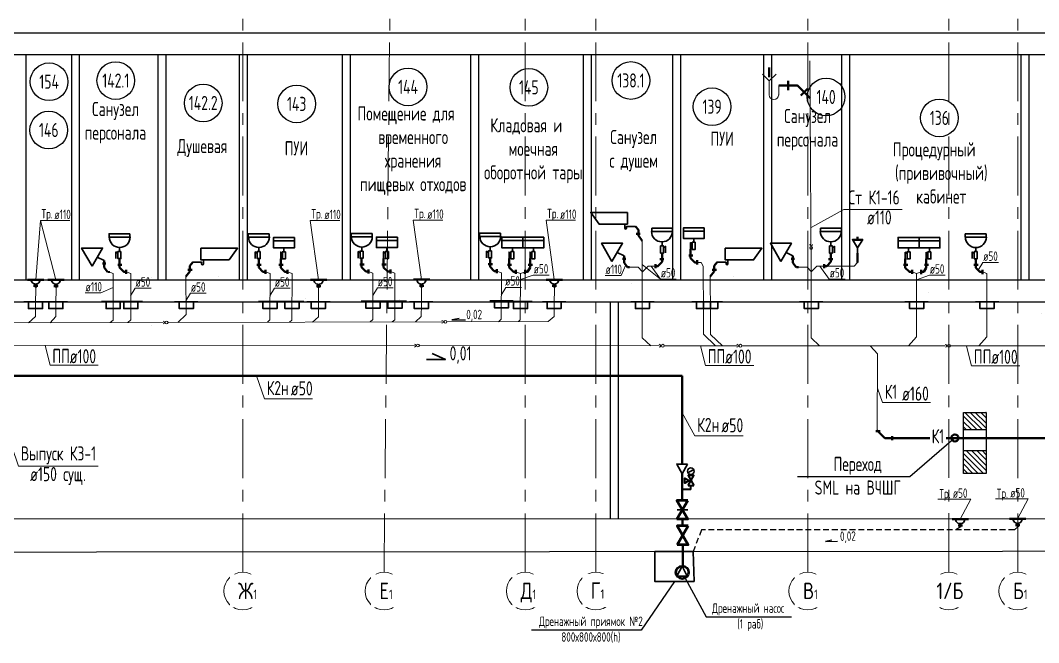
# Model space of a CAD drawing. Header units: millimetres. Extents: x -8689834 to 9420486, y -73560 to 166298.
# Drawn here: x -204759 to -183129, y -59642 to -46429 of the extents above; entities that cross this region are included whole.
import ezdxf
from ezdxf.enums import TextEntityAlignment as Align

# ---------------------------------------------------------------- set-up
doc = ezdxf.new("R2010")
doc.units = ezdxf.units.MM
doc.header["$MEASUREMENT"] = 0
doc.linetypes.add('01_base$0$DASHED2', pattern=[0.375, 0.25, -0.125])
doc.linetypes.add('CENTER', pattern=[2, 1.25, -0.25, 0.25, -0.25])
doc.layers.get('0').update_dxf_attribs({"color": 250, "lineweight": 9})
for name, color, linetype in [('PDF _0', 7, 'Continuous'), ('PDF ___Text VK', 7, 'Continuous'), ('PDF __OBORUD', 1, 'Continuous'), ('PDF __Арматура', 7, 'Continuous'), ('PDF __ВК-Text VK', 7, 'Continuous'), ('PDF __ВК-Text В1', 7, 'Continuous'), ('PDF __ВК-В1', 5, 'Continuous'), ('PDF __ВК-К3', 7, 'Continuous'), ('PDF __ВК-переход с пл. на чуг.', 1, 'Continuous'), ('PDF __ВК-питьевой фонтанчик', 7, 'Continuous'), ('PDF __ВК-противопожарные муфты', 1, 'Continuous'), ('PDF __ВК-стены', 7, 'Continuous'), ('PDF __ВК-текст К2', 7, 'Continuous'), ('PDF __ВК-текст Канал', 7, 'Continuous'), ('PDF __Дренажные насосы', 1, 'Continuous'), ('PDF __К14', 3, 'Continuous'), ('PDF __насос', 1, 'Continuous'), ('PDF __Переход', 7, 'Continuous'), ('PDF __Сантехника', 7, 'Continuous'), ('PDF _TEKSTBK', 7, 'Continuous'), ('PDF _надписи ВК', 7, 'Continuous'), ('АР_Кровля дорожки', 245, 'Continuous'), ('АР_Таблицы', 250, 'Continuous')]:
    doc.layers.add(name, color=color, linetype=linetype)
doc.layers.add('PDF __ВК-К1', color=7, linetype='Continuous', true_color=0xb80000)
doc.layers.add('PDF __ВК-К14н', color=190, linetype='Continuous', true_color=0x7f00ff)
for name, color, linetype, lineweight in [('АР_Маркер экспликации', 239, 'Continuous', 13), ('АР_Номер помещения', 1, 'Continuous', 25), ('АР_Оси', 195, 'Continuous', 9), ('АР_Помещения_площадь', 19, 'Continuous', 9), ('ВК_канализация', 32, 'Continuous', 15)]:
    doc.layers.add(name, color=color, linetype=linetype, lineweight=lineweight)
doc.styles.add('ISOCPEUR', font='isocpeur.ttf', dxfattribs={"width": 0.7})
doc.styles.get("Standard").update_dxf_attribs({"font": 'isocpeur.ttf', "width": 0.7})
doc.styles.add('ГОСТ 2.304', font='isocpeur.ttf', dxfattribs={"width": 0.7})

# ---------------------------------------------------------------- blocks, each defined once
blk = doc.blocks.new('*U1667')
at = {"layer": 'АР_Номер помещения', "color": 7}
blk.add_circle((-15720, 4793), 400, dxfattribs=at)
at = {"layer": 'АР_Помещения_площадь', "color": 7}
blk.add_line((-13545, 633), (-13545, 633), dxfattribs=at)
at = {"color": 7, "style": 'ISOCPEUR', "width": 0.7, "flags": 1}
blk.add_attdef('КАТЕГОРИЯ', (-499, -2092), '', height=250, dxfattribs=at)
at = {"layer": 'АР_Номер помещения', "color": 7, "style": 'ISOCPEUR', "width": 0.7}
blk.add_attdef('НОМЕР_ПОМЕЩЕНИЯ', text='', height=300, dxfattribs=at).set_placement((-15720, 4793), align=Align.MIDDLE_CENTER)
at = {"layer": 'АР_Помещения_площадь', "color": 7, "lineweight": 30, "width": 0.7, "flags": 104}
blk.add_attdef('ИМЯ_ПОМЕЩЕНИЯ', text='', height=100, dxfattribs=at).set_placement((158, 1217), align=Align.MIDDLE_CENTER)
at = {"layer": 'АР_Помещения_площадь', "color": 7, "style": 'ISOCPEUR', "width": 0.7}
blk.add_attdef('ПЛОЩАДЬ_ПОМЕЩЕНИЯ', text='', height=200, dxfattribs=at).set_placement((-13540, 880), align=Align.MIDDLE_RIGHT)

msp = doc.modelspace()

# ---------------------------------------------------------------- linework, layer by layer
at = {"layer": 'PDF _0', "lineweight": 35}
for points in [[(-190551.4, -56200.9), (-190641.6, -56255), (-190641.6, -56152.8), (-190551.4, -56200.9), (-190515.4, -56200.9)], [(-190575.5, -56309.1), (-190455.3, -56092.7), (-190575.5, -56092.7), (-190455.3, -56309.1)], [(-190515.4, -56393.2), (-190701.7, -56393.2)], [(-190575.5, -56309.1), (-190455.3, -56309.1)], [(-190515.4, -56393.2), (-190515.4, -56309.1)]]:
    msp.add_lwpolyline(points, dxfattribs=at)
at = {"layer": 'PDF _0', "color": 3, "lineweight": 30}
for centre in [(-204434.2, -51933), (-204434.2, -51933), (-204002.2, -51936.5), (-204002.2, -51936.5), (-198425.7, -51940), (-198425.7, -51940), (-196239.2, -51932.8), (-196239.2, -51932.8), (-193418.4, -51934.6), (-193418.4, -51934.6), (-184795.7, -57020.8), (-184795.7, -57020.8), (-183576.3, -57013.9), (-183576.3, -57013.9)]:
    msp.add_arc(centre, 95.2, 179.99999, 0.00001, dxfattribs=at)
at = {"layer": 'PDF ___Text VK', "color": 3, "lineweight": 30}
msp.add_lwpolyline([(-191284.8, -57703.6), (-190467.3, -57703.6), (-190449.3, -58340.8), (-191284.8, -58340.8)], close=True, dxfattribs=at)
at = {"layer": 'PDF __OBORUD', "lineweight": 30}
for points in [[(-190557.4, -56020.5), (-190515.4, -56002.5), (-190473.3, -55978.4), (-190491.3, -55996.5)], [(-190473.3, -55978.4), (-190497.3, -55984.5)], [(-190515.4, -56068.6), (-190515.4, -56092.7)]]:
    msp.add_lwpolyline(points, dxfattribs=at)
msp.add_circle((-190518.4, -55999.5), 69.1, dxfattribs=at)
at = {"layer": 'PDF __Арматура', "lineweight": 30}
msp.add_lwpolyline([(-190584.2, -56820), (-190805.5, -56820)], dxfattribs=at)
at = {"layer": 'PDF __ВК-Text VK', "lineweight": 30}
msp.add_lwpolyline([(-196013.9, -53500), (-195731.4, -53630), (-196134.2, -53629.3)], dxfattribs=at)
at = {"layer": 'PDF __ВК-Text В1', "lineweight": 25}
for points in [[(-195439.3, -52758.6), (-195594, -52784.8), (-195306.5, -52784.8)], [(-187519.8, -57467.5), (-187655.6, -57493.3), (-187402.3, -57488.1)]]:
    msp.add_lwpolyline(points, dxfattribs=at)
at = {"layer": 'PDF __ВК-В1', "lineweight": 40}
msp.add_lwpolyline([(-186975.1, -51082.9), (-186975.1, -51027.9)], dxfattribs=at)
at = {"layer": 'PDF __ВК-В1', "color": 244, "lineweight": 40, "true_color": 0x991b1e}
msp.add_lwpolyline([(-186975.1, -51567.6), (-186975.1, -51567.6), (-186975.1, -51375)], dxfattribs=at)
at = {"layer": 'PDF __ВК-К1', "lineweight": 40}
for points in [[(-188449.5, -47713.7), (-188449.5, -47912.6)], [(-188449.5, -47815.2), (-188648.4, -47815.2)], [(-188449.5, -47815.2), (-188250.5, -47815.2), (-187983.8, -48081.9)], [(-188038.9, -47883), (-188178.6, -48026.9)], [(-190018.2, -51640.1), (-190018.2, -51758.7), (-190102.9, -51868.7)], [(-189959, -51563.9), (-190018.2, -51640.1)], [(-189971.7, -51724.8), (-190060.6, -51724.8)], [(-204605.6, -51935.1), (-204258.5, -51935.1)], [(-204173.7, -51938.6), (-203826.6, -51938.6)], [(-198597.2, -51942.1), (-198250, -51942.1)], [(-196410.6, -51934.9), (-196063.5, -51934.9)], [(-193589.9, -51936.7), (-193242.8, -51936.7)], [(-184967.1, -57023), (-184620, -57023)], [(-183747.8, -57016.1), (-183400.7, -57016.1)]]:
    msp.add_lwpolyline(points, dxfattribs=at)
at = {"layer": 'PDF __ВК-К1', "color": 244, "lineweight": 40, "true_color": 0x991b1e}
for points in [[(-191691.5, -50802.8), (-191632.2, -50879)], [(-191678.8, -50963.6), (-191589.9, -50963.6)], [(-191632.2, -50879), (-191632.2, -50997.5), (-191547.6, -51107.6)], [(-191936.5, -51428.4), (-191936.5, -51576.9)], [(-191126.6, -51369.4), (-191126.6, -51559.9)], [(-190561.7, -51419.9), (-190472.8, -51419.9)], [(-190523.6, -51288.7), (-190523.6, -51479.2)], [(-188349.7, -51428.4), (-188349.7, -51576.9)], [(-187539.8, -51369.4), (-187539.8, -51559.9)], [(-191971, -51494), (-191898.5, -51494)], [(-191936.5, -51576.9), (-191863.9, -51670.2)], [(-191839.4, -51687.8), (-191839.4, -51651.4)], [(-191270.5, -51648.8), (-191215.5, -51648.8), (-191126.6, -51559.9)], [(-191270.5, -51604.4), (-191270.5, -51693.3)], [(-191088.5, -51500.7), (-191177.4, -51500.7)], [(-190379.6, -51568.1), (-190434.7, -51568.1), (-190523.6, -51479.2)], [(-190379.6, -51523.6), (-190379.6, -51612.5)], [(-188384.3, -51494), (-188311.7, -51494)], [(-188349.7, -51576.9), (-188277.2, -51670.2)], [(-188252.6, -51687.8), (-188252.6, -51651.4)], [(-187683.7, -51648.8), (-187628.7, -51648.8), (-187539.8, -51559.9)], [(-187683.7, -51604.4), (-187683.7, -51693.3)], [(-187501.7, -51500.7), (-187590.6, -51500.7)], [(-186000, -51622.1), (-185911.1, -51622.1)], [(-185961.9, -51490.8), (-185961.9, -51681.3)], [(-185818, -51770.2), (-185873, -51770.2), (-185961.9, -51681.3)], [(-185625, -51770.8), (-185570, -51771.1), (-185517.5, -51681.3)], [(-185555.6, -51622.1), (-185466.7, -51622.1)], [(-185517.5, -51490.8), (-185517.5, -51681.3)], [(-184504.5, -51622.5), (-184415.6, -51622.5)], [(-184466.4, -51491.2), (-184466.4, -51681.7)], [(-184322.5, -51770.6), (-184377.5, -51770.6), (-184466.4, -51681.7)], [(-185818, -51725.8), (-185818, -51814.7)], [(-185624.8, -51726.3), (-185625.3, -51815.2)], [(-184322.5, -51726.2), (-184322.5, -51815.1)], [(-186498, -55150.2), (-186586.9, -55150.2)], [(-186557.2, -55137.5), (-186396.4, -55298.4)], [(-186396.4, -55298.4), (-185439.7, -55298.4)], [(-186239.7, -55256.1), (-186239.7, -55345)], [(-185096.8, -55298.4), (-182857.5, -55302.6)], [(-184967.1, -57023), (-184620, -57023)], [(-183747.8, -57016.1), (-183400.7, -57016.1)], [(-184747, -57154.2), (-184840.1, -57154.2)], [(-184747, -57154.2), (-184840.1, -57154.2)], [(-184793.6, -57188), (-184793.6, -57120.3)], [(-184793.6, -57188), (-184793.6, -57120.3)], [(-183527.6, -57147.3), (-183620.8, -57147.3)], [(-183527.6, -57147.3), (-183620.8, -57147.3)], [(-183574.2, -57181.2), (-183574.2, -57113.4)], [(-183574.2, -57181.2), (-183574.2, -57113.4)]]:
    msp.add_lwpolyline(points, dxfattribs=at)
at = {"layer": 'PDF __ВК-К1', "color": 30, "lineweight": 40, "true_color": 0xf26722}
for points in [[(-194781, -51473.9), (-194781, -51664.4)], [(-203014.5, -51594.7), (-202941.9, -51594.7)], [(-202979.9, -51529), (-202979.9, -51677.6)], [(-202979.9, -51677.6), (-202907.4, -51770.9)], [(-202691.4, -51619.5), (-202602.5, -51619.5)], [(-202653.3, -51488.3), (-202653.3, -51678.8)], [(-202509.4, -51767.7), (-202564.4, -51767.7), (-202653.3, -51678.8)], [(-201157.6, -51640.1), (-201157.6, -51758.7), (-201242.3, -51868.7)], [(-201098.3, -51563.9), (-201157.6, -51640.1)], [(-199733.9, -51619.5), (-199645, -51619.5)], [(-199695.8, -51488.3), (-199695.8, -51678.8)], [(-199551.9, -51767.7), (-199606.9, -51767.7), (-199695.8, -51678.8)], [(-199267.2, -51622), (-199178.3, -51622)], [(-199229.1, -51490.7), (-199229.1, -51681.2)], [(-199085.2, -51770.1), (-199140.2, -51770.1), (-199229.1, -51681.2)], [(-197547.3, -51612.3), (-197458.4, -51612.3)], [(-197509.2, -51481.1), (-197509.2, -51671.6)], [(-197365.3, -51760.5), (-197420.3, -51760.5), (-197509.2, -51671.6)], [(-197080.6, -51614.8), (-196991.8, -51614.8)], [(-197042.5, -51483.6), (-197042.5, -51674)], [(-196898.6, -51762.9), (-196953.7, -51762.9), (-197042.5, -51674)], [(-194819.1, -51605.1), (-194730.2, -51605.1)], [(-194637, -51753.3), (-194692.1, -51753.3), (-194781, -51664.4)], [(-194414.4, -51619.1), (-194325.5, -51619.1)], [(-194376.3, -51487.9), (-194376.3, -51678.4)], [(-194232.4, -51767.3), (-194287.4, -51767.3), (-194376.3, -51678.4)], [(-194039.4, -51767.8), (-193984.4, -51768.1), (-193931.8, -51678.4)], [(-193969.9, -51619.1), (-193881, -51619.1)], [(-193931.8, -51487.9), (-193931.8, -51678.4)], [(-202882.9, -51788.5), (-202882.9, -51752)], [(-202509.4, -51723.2), (-202509.4, -51812.1)], [(-201111, -51724.8), (-201199.9, -51724.8)], [(-199551.9, -51723.2), (-199551.9, -51812.1)], [(-199085.2, -51725.7), (-199085.2, -51814.6)], [(-197365.3, -51716), (-197365.3, -51804.9)], [(-196898.6, -51718.5), (-196898.6, -51807.4)], [(-194637, -51708.8), (-194637, -51797.7)], [(-194232.4, -51722.8), (-194232.4, -51811.7)], [(-194039.1, -51723.4), (-194039.7, -51812.3)], [(-204605.6, -51935.1), (-204258.5, -51935.1)], [(-204385.5, -52066.4), (-204478.6, -52066.4)], [(-204385.5, -52066.4), (-204478.6, -52066.4)], [(-204432.1, -52100.2), (-204431.4, -52028.3)], [(-204173.7, -51938.6), (-203826.6, -51938.6)], [(-203953.5, -52069.8), (-204046.7, -52069.8)], [(-203953.5, -52069.8), (-204046.7, -52069.8)], [(-204000.1, -52103.7), (-203999.4, -52031.7)], [(-198597.2, -51942.1), (-198250, -51942.1)], [(-198377, -52073.3), (-198470.2, -52073.3)], [(-198377, -52073.3), (-198470.2, -52073.3)], [(-198423.6, -52107.2), (-198422.9, -52035.2)], [(-196410.6, -51934.9), (-196063.5, -51934.9)], [(-196190.5, -52066.1), (-196283.6, -52066.1)], [(-196190.5, -52066.1), (-196283.6, -52066.1)], [(-196237.1, -52100), (-196236.4, -52028)], [(-193589.9, -51936.7), (-193242.8, -51936.7)], [(-193369.8, -52067.9), (-193462.9, -52067.9)], [(-193369.8, -52067.9), (-193462.9, -52067.9)], [(-193416.3, -52101.8), (-193415.6, -52029.8)]]:
    msp.add_lwpolyline(points, dxfattribs=at)
at = {"layer": 'PDF __ВК-К14н', "color": 152, "lineweight": 40, "true_color": 0x2776bb}
for points in [[(-208786.5, -53977.4), (-190701.8, -53976.3)], [(-190701.8, -53976.3), (-190701.7, -55852.2)], [(-190701.7, -56056.6), (-190701.7, -56621.6)], [(-190695.7, -57018.4), (-190695.7, -57162.6)], [(-190689.7, -57565.4), (-190689.7, -58016.2)]]:
    msp.add_lwpolyline(points, dxfattribs=at)
at = {"layer": 'PDF __ВК-К3', "lineweight": 25}
msp.add_lwpolyline([(-184724.3, -56047.6), (-184724.3, -54752.3), (-184246, -54752.3), (-184246, -56047.6)], close=True, dxfattribs=at)
for points in [[(-184444.9, -55116.4), (-184724.3, -54837)], [(-184330.6, -55116.4), (-184698.9, -54752.3)], [(-184246, -55091), (-184584.6, -54752.3)], [(-184246, -54980.9), (-184474.6, -54752.3)], [(-184246, -54866.6), (-184360.3, -54752.3)], [(-184246, -54756.6), (-184250.2, -54752.3)], [(-184555, -55116.4), (-184724.3, -54951.3)], [(-184669.3, -55116.4), (-184724.3, -55061.3)], [(-184724.3, -55116.4), (-184246, -55116.4)], [(-184724.3, -55565.1), (-184246, -55565.1)], [(-184246, -55988.4), (-184669.3, -55565.1)], [(-184246, -55878.3), (-184555, -55565.1)], [(-184246, -55764), (-184444.9, -55565.1)], [(-184246, -55654), (-184330.6, -55565.1)], [(-184301, -56047.6), (-184724.3, -55624.3)], [(-184411.1, -56047.6), (-184724.3, -55734.4)], [(-184525.4, -56047.6), (-184724.3, -55848.7)], [(-184635.4, -56047.6), (-184724.3, -55958.8)]]:
    msp.add_lwpolyline(points, dxfattribs=at)
at = {"layer": 'PDF __ВК-переход с пл. на чуг.', "lineweight": 40}
msp.add_circle((-184908.4, -55296.3), 74.1, dxfattribs=at)
at = {"layer": 'PDF __ВК-питьевой фонтанчик', "lineweight": 30}
for points in [[(-186975.1, -51260.7), (-187085.2, -51082.9), (-186865.1, -51082.9), (-186975.1, -51260.7), (-186975.1, -51375)], [(-187072.5, -51099.8), (-186873.5, -51099.8)]]:
    msp.add_lwpolyline(points, dxfattribs=at)
at = {"layer": 'PDF __ВК-противопожарные муфты', "lineweight": 30}
for points in [[(-204685.3, -52402.3), (-204439.8, -52402.3), (-204190.1, -52402.3)], [(-204588, -52402.3), (-204588, -52550.5), (-204287.4, -52550.5), (-204287.4, -52402.3)], [(-204253.4, -52402.3), (-204007.8, -52402.3), (-203758.1, -52402.3)], [(-204156, -52402.3), (-204156, -52550.5), (-203855.5, -52550.5), (-203855.5, -52402.3)], [(-203033.7, -52401.9), (-202788.2, -52401.9), (-202538.5, -52401.9)], [(-202936.4, -52401.9), (-202936.4, -52550.1), (-202635.8, -52550.1), (-202635.8, -52401.9)], [(-202660.2, -52399.4), (-202414.7, -52399.4), (-202165, -52399.4)], [(-202562.9, -52399.4), (-202562.9, -52547.5), (-202262.3, -52547.5), (-202262.3, -52399.4)], [(-201482.2, -52402.3), (-201236.7, -52402.3), (-200986.9, -52402.3)], [(-201384.8, -52402.3), (-201384.8, -52550.5), (-201084.3, -52550.5), (-201084.3, -52402.3)], [(-199702.7, -52399.4), (-199457.2, -52399.4), (-199207.4, -52399.4)], [(-199605.3, -52399.4), (-199605.3, -52547.5), (-199304.8, -52547.5), (-199304.8, -52399.4)], [(-199236, -52402.2), (-198990.5, -52402.2), (-198740.7, -52402.2)], [(-199138.7, -52402.2), (-199138.7, -52550.4), (-198838.1, -52550.4), (-198838.1, -52402.2)], [(-198676.8, -52402.3), (-198431.3, -52402.3), (-198181.6, -52402.3)], [(-198579.5, -52402.3), (-198579.5, -52550.5), (-198278.9, -52550.5), (-198278.9, -52402.3)], [(-197516.2, -52392.2), (-197270.6, -52392.2), (-197020.9, -52392.2)], [(-197418.8, -52392.2), (-197418.8, -52540.3), (-197118.2, -52540.3), (-197118.2, -52392.2)], [(-197049.5, -52395), (-196804, -52395), (-196554.2, -52395)], [(-196952.1, -52395), (-196952.1, -52543.2), (-196651.6, -52543.2), (-196651.6, -52395)], [(-196490.4, -52402.3), (-196244.8, -52402.3), (-195995.1, -52402.3)], [(-196393, -52402.3), (-196393, -52550.5), (-196092.4, -52550.5), (-196092.4, -52402.3)], [(-194787.9, -52385), (-194542.4, -52385), (-194292.6, -52385)], [(-194690.5, -52385), (-194690.5, -52533.1), (-194390, -52533.1), (-194390, -52385)], [(-194383.2, -52399.4), (-194137.7, -52399.4), (-193888, -52399.4)], [(-194285.9, -52399.4), (-194285.9, -52547.5), (-193985.3, -52547.5), (-193985.3, -52399.4)], [(-193669.6, -52402.3), (-193424.1, -52402.3), (-193174.3, -52402.3)], [(-193572.2, -52402.3), (-193572.2, -52550.5), (-193271.7, -52550.5), (-193271.7, -52402.3)], [(-191793.1, -52402.3), (-191547.6, -52402.3), (-191297.8, -52402.3)], [(-191695.7, -52402.3), (-191695.7, -52550.5), (-191395.2, -52550.5), (-191395.2, -52402.3)], [(-190495.2, -52402.3), (-190249.7, -52402.3), (-190000, -52402.3)], [(-190397.9, -52402.3), (-190397.9, -52550.5), (-190097.3, -52550.5), (-190097.3, -52402.3)], [(-190342.8, -52402.3), (-190097.3, -52402.3), (-189847.6, -52402.3)], [(-190245.5, -52402.3), (-190245.5, -52550.5), (-189944.9, -52550.5), (-189944.9, -52402.3)], [(-188206.3, -52402.3), (-187960.8, -52402.3), (-187711.1, -52402.3)], [(-188109, -52402.3), (-188109, -52550.5), (-187808.4, -52550.5), (-187808.4, -52402.3)], [(-185968.8, -52402.3), (-185723.3, -52402.3), (-185473.6, -52402.3)], [(-185871.5, -52402.3), (-185871.5, -52550.5), (-185570.9, -52550.5), (-185570.9, -52402.3)], [(-184473.4, -52402.3), (-184227.8, -52402.3), (-183978.1, -52402.3)], [(-184376, -52402.3), (-184376, -52550.5), (-184075.5, -52550.5), (-184075.5, -52402.3)]]:
    msp.add_lwpolyline(points, dxfattribs=at)
at = {"layer": 'PDF __ВК-стены', "color": 18, "lineweight": 25, "true_color": 0x000000}
for points in [[(-251092.7, -46691.8), (-171723.3, -46691.8)], [(-192802.1, -47149), (-192802.1, -51932.4)], [(-192632.7, -47149), (-192632.7, -51932.4)], [(-188972.8, -47149), (-188972.8, -51932.4)], [(-188803.5, -47149), (-188803.5, -51932.4)], [(-187317.6, -47149), (-187317.6, -51932.4)], [(-187148.3, -47149), (-187148.3, -51932.4)], [(-183504.4, -47149), (-183504.4, -51932.4)], [(-183335.1, -47149), (-183335.1, -51932.4)], [(-251092.7, -47153.2), (-171723.3, -47153.2)], [(-204645.6, -47153.2), (-204645.6, -51936.7)], [(-203675.6, -47153.2), (-203675.6, -51936.7)], [(-203506.3, -47153.2), (-203506.3, -51936.7)], [(-201836.6, -47157.8), (-201836.6, -51941.3)], [(-201667.3, -47157.8), (-201667.3, -51941.3)], [(-200112.1, -47160.4), (-200112.1, -51943.9)], [(-199942.8, -47160.4), (-199942.8, -51943.9)], [(-197925.6, -47160.4), (-197925.6, -51943.9)], [(-197756.3, -47160.4), (-197756.3, -51943.9)], [(-195197.3, -47160.4), (-195197.3, -51943.9)], [(-195028, -47160.4), (-195028, -51943.9)], [(-190904.4, -47157.8), (-190904.4, -51941.3)], [(-190735, -47157.8), (-190735, -51941.3)], [(-251092.7, -51936.7), (-171723.3, -51936.7)], [(-251092.7, -52402.3), (-172011.2, -52402.3)], [(-251092.7, -52402.3), (-171723.3, -52402.3)], [(-192231.8, -52402.3), (-192231.8, -57016.1)], [(-192062.5, -52402.3), (-192062.5, -57016.1)], [(-251262.1, -57746.2), (-116540.8, -57651.4)]]:
    msp.add_lwpolyline(points, dxfattribs=at)
at = {"layer": 'PDF __ВК-текст Канал', "lineweight": 25}
msp.add_lwpolyline([(-184927.5, -55315.3), (-185863, -56123.8), (-185913.8, -56123.8), (-188250.4, -56123.8)], dxfattribs=at)
at = {"layer": 'PDF __Дренажные насосы', "lineweight": 50}
msp.add_circle((-190698.7, -58151.4), 135.2, dxfattribs=at)
at = {"layer": 'PDF __К14', "lineweight": 40}
msp.add_lwpolyline([(-188851.6, -47633.2), (-188851.6, -47430)], dxfattribs=at)
at = {"layer": 'PDF __насос', "lineweight": 30}
for points in [[(-190698.6, -58015.9), (-190597.7, -58229.8), (-190817.6, -58229.8)], [(-190698.6, -58015.9), (-190817.6, -58229.8)]]:
    msp.add_lwpolyline(points, dxfattribs=at)
at = {"layer": 'PDF __Переход', "lineweight": 30}
msp.add_lwpolyline([(-190587.5, -55852.2), (-190701.7, -56056.6), (-190815.9, -55852.2)], close=True, dxfattribs=at)
at = {"layer": 'PDF __Сантехника', "lineweight": 30}
for points in [[(-191865.1, -50506.5), (-192643.9, -50506.5), (-192466.1, -50756.2), (-191865.1, -50756.2)], [(-202431.1, -50959.2), (-202875.5, -50959.2), (-202875.5, -51031.1), (-202431.1, -51031.1)], [(-199473.5, -50959.2), (-199918, -50959.2), (-199918, -51031.1), (-199473.5, -51031.1)], [(-198937, -51037.8), (-199381.5, -51037.8), (-199381.5, -51109.8), (-198937, -51109.8)], [(-197287, -50952), (-197731.5, -50952), (-197731.5, -51023.9), (-197287, -51023.9)], [(-196750.5, -51030.6), (-197194.9, -51030.6), (-197194.9, -51102.6), (-196750.5, -51102.6)], [(-194558.7, -50944.8), (-195003.2, -50944.8), (-195003.2, -51016.7), (-194558.7, -51016.7)], [(-194084.2, -51035), (-194528.7, -51035), (-194528.7, -51106.9), (-194084.2, -51106.9)], [(-193639.8, -51035), (-194084.2, -51035), (-194084.2, -51106.9), (-193639.8, -51106.9)], [(-191348.8, -50840.3), (-190904.4, -50840.3), (-190904.4, -50912.3), (-191348.8, -50912.3)], [(-190231.5, -50835.8), (-190675.9, -50835.8), (-190675.9, -50907.7), (-190231.5, -50907.7)], [(-190231.5, -50907.7), (-190675.9, -50907.7), (-190675.9, -51060.1), (-190231.5, -51060.1)], [(-187762.1, -50840.3), (-187317.6, -50840.3), (-187317.6, -50912.3), (-187762.1, -50912.3)], [(-185669.8, -51037.9), (-186114.3, -51037.9), (-186114.3, -51109.9), (-185669.8, -51109.9)], [(-185225.4, -51037.9), (-185669.8, -51037.9), (-185669.8, -51109.9), (-185225.4, -51109.9)], [(-184244.2, -50962.1), (-184688.7, -50962.1), (-184688.7, -51034.1), (-184244.2, -51034.1)], [(-198937, -51109.8), (-199381.5, -51109.8), (-199381.5, -51262.2), (-198937, -51262.2)], [(-196750.5, -51102.6), (-197194.9, -51102.6), (-197194.9, -51255), (-196750.5, -51255)], [(-194084.2, -51106.9), (-194528.7, -51106.9), (-194528.7, -51259.3), (-194084.2, -51259.3)], [(-193639.8, -51106.9), (-194084.2, -51106.9), (-194084.2, -51259.3), (-193639.8, -51259.3)], [(-192192.1, -51549.3), (-192413.2, -51162.4), (-191967.6, -51162.4)], [(-191158.3, -51217), (-191094.8, -51217), (-191094.8, -51369.4), (-191158.3, -51369.4)], [(-190422, -51140.5), (-190485.5, -51140.5), (-190485.5, -51292.9), (-190422, -51292.9)], [(-188605.3, -51549.3), (-188826.4, -51162.4), (-188380.8, -51162.4)], [(-187571.6, -51217), (-187508.1, -51217), (-187508.1, -51369.4), (-187571.6, -51369.4)], [(-185669.8, -51109.9), (-186114.3, -51109.9), (-186114.3, -51262.3), (-185669.8, -51262.3)], [(-185225.4, -51109.9), (-185669.8, -51109.9), (-185669.8, -51262.3), (-185225.4, -51262.3)], [(-203235.6, -51649.9), (-203456.7, -51263), (-203011, -51263)], [(-202621.6, -51335.9), (-202685.1, -51335.9), (-202685.1, -51488.3), (-202621.6, -51488.3)], [(-200924.8, -51267.6), (-200145.9, -51267.6), (-200323.7, -51517.4), (-200924.8, -51517.4)], [(-199664, -51335.9), (-199727.5, -51335.9), (-199727.5, -51488.3), (-199664, -51488.3)], [(-199127.5, -51342.6), (-199191, -51342.6), (-199191, -51495), (-199127.5, -51495)], [(-197477.5, -51328.7), (-197541, -51328.7), (-197541, -51481.1), (-197477.5, -51481.1)], [(-196941, -51335.4), (-197004.5, -51335.4), (-197004.5, -51487.8), (-196941, -51487.8)], [(-194749.2, -51321.5), (-194812.7, -51321.5), (-194812.7, -51473.9), (-194749.2, -51473.9)], [(-194274.7, -51339.7), (-194338.2, -51339.7), (-194338.2, -51492.1), (-194274.7, -51492.1)], [(-193830.3, -51339.7), (-193893.7, -51339.7), (-193893.7, -51492.1), (-193830.3, -51492.1)], [(-189785.4, -51267.6), (-189006.5, -51267.6), (-189184.3, -51517.4), (-189785.4, -51517.4)], [(-185860.3, -51342.7), (-185923.8, -51342.7), (-185923.8, -51495.1), (-185860.3, -51495.1)], [(-185415.9, -51342.7), (-185479.4, -51342.7), (-185479.4, -51495.1), (-185415.9, -51495.1)], [(-184434.7, -51338.8), (-184498.2, -51338.8), (-184498.2, -51491.2), (-184434.7, -51491.2)]]:
    msp.add_lwpolyline(points, close=True, dxfattribs=at)
for points in [[(-191920.1, -50756.2), (-191920.1, -50840.9)], [(-191882, -50840.9), (-191882, -50802.8), (-191691.5, -50802.8)], [(-202651.2, -51255.5), (-202651.2, -51335.9)], [(-199693.7, -51255.5), (-199693.7, -51335.9)], [(-199159.2, -51262.2), (-199159.2, -51342.6)], [(-197507.1, -51248.3), (-197507.1, -51328.7)], [(-196972.7, -51255), (-196972.7, -51335.4)], [(-194778.9, -51241.1), (-194778.9, -51321.5)], [(-194306.5, -51259.3), (-194306.5, -51339.7)], [(-193862, -51259.3), (-193862, -51339.7)], [(-191128.7, -51136.6), (-191128.7, -51217)], [(-191094.8, -51263.6), (-191052.5, -51225.5), (-191052.5, -51365.2)], [(-190485.5, -51187.1), (-190523.6, -51149), (-190523.6, -51288.7)], [(-190453.7, -51060.1), (-190453.7, -51140.5)], [(-187541.9, -51136.6), (-187541.9, -51217)], [(-187508.1, -51263.6), (-187465.7, -51225.5), (-187465.7, -51365.2)], [(-184464.3, -51258.4), (-184464.3, -51338.8)], [(-203125, -51456.5), (-202979.9, -51529)], [(-202685.1, -51382.5), (-202727.4, -51344.4), (-202727.4, -51484.1)], [(-199727.5, -51382.5), (-199769.9, -51344.4), (-199769.9, -51484.1)], [(-199191, -51389.2), (-199229.1, -51351.1), (-199229.1, -51490.7)], [(-197541, -51375.3), (-197583.3, -51337.2), (-197583.3, -51476.9)], [(-197004.5, -51382), (-197042.5, -51343.9), (-197042.5, -51483.6)], [(-194812.7, -51368.1), (-194855, -51330), (-194855, -51469.7)], [(-194338.2, -51386.3), (-194376.3, -51348.2), (-194376.3, -51487.9)], [(-193893.7, -51386.3), (-193931.8, -51348.2), (-193931.8, -51487.9)], [(-192081.6, -51355.8), (-191936.5, -51428.4)], [(-188494.8, -51355.8), (-188349.7, -51428.4)], [(-185923.8, -51389.3), (-185961.9, -51351.2), (-185961.9, -51490.8)], [(-185892.1, -51262.3), (-185892.1, -51342.7)], [(-185479.4, -51389.3), (-185517.5, -51351.2), (-185517.5, -51490.8)], [(-185447.6, -51262.3), (-185447.6, -51342.7)], [(-184498.2, -51385.4), (-184540.5, -51347.3), (-184540.5, -51487)], [(-200907.8, -51602), (-200907.8, -51563.9), (-201098.3, -51563.9)], [(-200869.7, -51517.4), (-200869.7, -51602)], [(-189768.5, -51602), (-189768.5, -51563.9), (-189959, -51563.9)], [(-189730.4, -51517.4), (-189730.4, -51602)]]:
    msp.add_lwpolyline(points, dxfattribs=at)
for centre, radius, start, end in [((-202649.1, -51029), 222.2, 180, 0), ((-199691.5, -51029), 222.2, 180, 0), ((-197505, -51021.8), 222.2, 180, 0), ((-194776.7, -51014.6), 222.2, 180, 0), ((-191901, -50840.9), 19, 180.00002, 359.99998), ((-191130.8, -50910.2), 222.2, 180, 0), ((-187544.1, -50910.2), 222.2, 180, 0), ((-184462.2, -51032), 222.2, 180, 0), ((-200888.8, -51599.9), 19, 180.00002, 359.99998), ((-189749.4, -51599.9), 19, 180.00002, 359.99998)]:
    msp.add_arc(centre, radius, start, end, dxfattribs=at)
at = {"layer": 'PDF _TEKSTBK', "lineweight": 18}
for points in [[(-188851.6, -47713.7), (-188991.3, -47574)], [(-188851.6, -48014.2), (-188851.6, -47713.7), (-188707.7, -47574)], [(-188648.4, -47815.2), (-188648.4, -48014.2)]]:
    msp.add_lwpolyline(points, dxfattribs=at)
msp.add_arc((-188752.1, -48012.1), 99.5, 180.00001, 359.99999, dxfattribs=at)
at = {"layer": 'PDF _надписи ВК', "lineweight": 50}
for points in [[(-190581.5, -56621.6), (-190815.9, -57018.4)], [(-190581.5, -56621.6), (-190815.9, -56621.6), (-190581.5, -57018.4), (-190815.9, -57018.4)], [(-190575.5, -57162.6), (-190809.9, -57565.4)], [(-190575.5, -57162.6), (-190809.9, -57162.6), (-190575.5, -57565.4), (-190809.9, -57565.4)]]:
    msp.add_lwpolyline(points, dxfattribs=at)
at = {"layer": 'АР_Кровля дорожки', "color": 3, "linetype": '01_base$0$DASHED2', "ltscale": 500}
msp.add_lwpolyline([(-183574.2, -57181.2), (-183645.1, -57249.2), (-190290.5, -57249.4), (-190467.3, -57703.6)], dxfattribs=at)
at = {"layer": 'АР_Кровля дорожки', "color": 3, "ltscale": 500}
msp.add_lwpolyline([(-184793.6, -57188), (-184887.7, -57249.2)], dxfattribs=at)
at = {"layer": 'АР_Оси', "color": 18, "linetype": 'CENTER', "ltscale": 1000, "true_color": 0x000000}
for p, q in [((-188034.4, -58146.7), (-188034.4, -33423)), ((-183574.2, -58146.7), (-183574.2, -33400.9)), ((-200034.4, -58146.7), (-200034.4, -34711.8)), ((-197034.4, -58146.7), (-196786.3, -34711.8)), ((-194034.4, -58146.7), (-194034.4, -34711.8)), ((-192534.4, -58146.7), (-192534.4, -34711.8))]:
    msp.add_line(p, q, dxfattribs=at)
at = {"layer": 'АР_Оси', "color": 18, "ltscale": 0.5, "true_color": 0x000000}
for centre in [(-200034.4, -58546.7), (-197034.4, -58546.7), (-194034.4, -58546.7), (-192534.4, -58546.7), (-188034.4, -58546.7), (-185034.4, -58546.7), (-183574.2, -58546.7)]:
    msp.add_circle(centre, 400, dxfattribs=at)
at = {"layer": 'ВК_канализация', "color": 244, "lineweight": 13, "ltscale": 500, "true_color": 0x991b1e}
for points in [[(-187960.8, -51760.2), (-187960.8, -51760.2), (-187988.8, -47287.6)], [(-191547.6, -51760.2), (-191547.6, -51760.2), (-191547.6, -51107.6)], [(-187960.4, -51231.7), (-187960.2, -51215)], [(-191863.9, -51670.2), (-191635.1, -51668.2)], [(-191635.1, -51668.2), (-191547.6, -51760.2)], [(-191270.5, -51648.8), (-191423.9, -51648.8), (-191547.1, -51771.9)], [(-190379.6, -51568.1), (-190294.4, -51569.7), (-190251.9, -51647.3), (-190248.9, -52671)], [(-188277.2, -51670.2), (-188048.4, -51668.2)], [(-188048.4, -51668.2), (-187960.8, -51760.2)], [(-187683.7, -51648.8), (-187837.1, -51648.8), (-187960.4, -51771.9)], [(-187628.7, -51648.8), (-187047.4, -51648), (-186975.1, -51567.6)], [(-191547.6, -51760.2), (-191547.6, -52747.9)], [(-190102.9, -51868.7), (-190099, -52677)], [(-187960.8, -51760.2), (-187960.8, -52747.9)], [(-185818, -51770.6), (-185721.6, -51805.4)], [(-185721.6, -51805.4), (-185724.5, -52792.3)], [(-185625, -51771.2), (-185721.6, -51805.4)], [(-184322.5, -51770.6), (-184226.1, -51805.4)], [(-184226.1, -51805.4), (-184229, -52792.3)], [(-191547.6, -52747.9), (-191547.6, -53168.2), (-191370, -53336.6)], [(-190248.9, -52671), (-190248.9, -53091.3), (-189989.6, -53337.3)], [(-190099, -52677), (-190099, -53097.2), (-189846, -53337.3)], [(-187960.8, -52747.9), (-187960.8, -53168.2), (-187783.2, -53336.6)], [(-185724.5, -52792.3), (-185725.5, -53151.4), (-185896.4, -53341.8)], [(-184229, -52792.3), (-184230, -53151.4), (-184400.9, -53341.8)], [(-212077.4, -53327.2), (-196389.6, -53335.1)], [(-196342.9, -53334.7), (-196359.6, -53334.8)], [(-196282.9, -53334.4), (-191187.3, -53337.4)], [(-191140.6, -53337), (-191157.3, -53337.2)], [(-191080.6, -53336.8), (-189541, -53338)], [(-189494.3, -53337.6), (-189511, -53337.7)], [(-189434.3, -53337.5), (-185111.2, -53340.2)], [(-186557.2, -55137.5), (-186554.4, -53511.5), (-186699.5, -53343.6)], [(-185064.4, -53339.8), (-185081.2, -53339.9)], [(-185004.4, -53339.5), (-181641.6, -53341.6)]]:
    msp.add_lwpolyline(points, dxfattribs=at)
at = {"layer": 'ВК_канализация', "color": 18, "lineweight": 13, "ltscale": 500, "true_color": 0x000000}
for points in [[(-186027.2, -50442.9), (-187266.2, -50442.9), (-187960.8, -50828)], [(-204333.3, -50676.8), (-204432.1, -51935.1)], [(-203708.3, -50676.8), (-204333.3, -50676.8), (-204002.2, -51936.5)], [(-197974.6, -50676.8), (-198599.5, -50676.8), (-198425.7, -51940)], [(-195788, -50669.6), (-196412.9, -50669.6), (-196239.2, -51932.8)], [(-192967.3, -50671.4), (-193592.2, -50671.4), (-193418.4, -51934.6)], [(-192335.7, -51846.9), (-192000.4, -51846.9), (-191900.2, -51623.5)], [(-191162.6, -51921.7), (-191547.6, -51610.1)], [(-191360.4, -51648.8), (-191162.6, -51921.7), (-190827.4, -51921.7)], [(-187773.6, -51648.8), (-187575.9, -51921.7), (-187240.6, -51921.7)], [(-184414.6, -51733.6), (-184314.6, -51568.9), (-183979.3, -51568.9)], [(-194136.4, -51933.7), (-193862.7, -51836.8), (-193527.5, -51836.8)], [(-185722, -51936.7), (-185448.3, -51839.7), (-185113.1, -51839.7)], [(-203381.3, -52217.8), (-203046.1, -52217.8), (-202787.3, -52097.9)], [(-202418.6, -52281.4), (-202318.6, -52116.7), (-201983.4, -52116.7)], [(-199461.1, -52281.4), (-199361.1, -52116.7), (-199025.9, -52116.7)], [(-197274.6, -52274.2), (-197174.5, -52109.5), (-196839.3, -52109.5)], [(-194546.3, -52267), (-194446.3, -52102.4), (-194111, -52102.4)], [(-201243.9, -52387.8), (-201143.9, -52223.1), (-200808.7, -52223.1)], [(-203104.4, -53750.9), (-204128.3, -53750.9), (-204233.5, -53331.1)], [(-189181.7, -53757.1), (-190205.6, -53757.1), (-190310.8, -53337.4)], [(-183529, -53763.4), (-184552.9, -53763.4), (-184658.1, -53343.7)], [(-198550.1, -54465.5), (-199574, -54465.5), (-199744.2, -53976.8)], [(-185423.2, -54543.9), (-186447.1, -54543.9), (-186552.2, -54242.1)], [(-203103.2, -55893.9), (-204796.6, -55893.9), (-205218.1, -54683.2)], [(-189405.1, -55248.7), (-190429, -55248.7), (-190701.8, -54760.4)], [(-185267.2, -56594.7), (-184570.4, -56594.7), (-184795.7, -57020.8)], [(-184047.8, -56587.8), (-183351.1, -56587.8), (-183576.3, -57013.9)]]:
    msp.add_lwpolyline(points, dxfattribs=at)
at = {"layer": 'ВК_канализация', "color": 30, "lineweight": 13, "ltscale": 500, "true_color": 0xf26722}
for points in [[(-202882.9, -51770.6), (-202907.4, -51770.9)], [(-202882.9, -51770.2), (-202786.5, -51805)], [(-202786.5, -51805), (-202789.3, -52792)], [(-202509.4, -51767.7), (-202413, -51802.4)], [(-202413, -51802.4), (-202415.8, -52789.4)], [(-201242.3, -51868.7), (-201238.4, -52677)], [(-199551.9, -51767.7), (-199455.5, -51802.4)], [(-199455.5, -51802.4), (-199458.3, -52789.4)], [(-199085.2, -51770.5), (-198988.8, -51805.3)], [(-198988.8, -51805.3), (-198991.6, -52792.2)], [(-197365.3, -51760.5), (-197268.9, -51795.3)], [(-197268.9, -51795.3), (-197271.8, -52782.2)], [(-196898.6, -51763.3), (-196802.2, -51798.1)], [(-196802.2, -51798.1), (-196805.1, -52785.1)], [(-194637, -51753.3), (-194540.7, -51788.1)], [(-194540.7, -51788.1), (-194543.5, -52775)], [(-194232.4, -51767.7), (-194136, -51802.4)], [(-194136, -51802.4), (-194138.8, -52789.4)], [(-194039.4, -51768.2), (-194136, -51802.4)], [(-204432.1, -52100.2), (-204435.5, -52462.1), (-204437.9, -52715.9)], [(-204000.1, -52103.7), (-204003.5, -52465.6), (-204005.9, -52719.3)], [(-198423.6, -52107.2), (-198427, -52469.1), (-198429.4, -52722.8)], [(-196237.1, -52100), (-196240.5, -52461.9), (-196242.9, -52715.6)], [(-193416.3, -52101.8), (-193419.7, -52463.7), (-193422.1, -52717.4)], [(-204437.9, -52715.9), (-204583.4, -52851.5)], [(-204005.9, -52719.3), (-204127.9, -52850.4)], [(-201238.4, -52677), (-201417.2, -52843.7)], [(-198429.4, -52722.8), (-198551.4, -52836.5)], [(-196242.9, -52715.6), (-196364.9, -52831.1)], [(-194543.5, -52775), (-194604.5, -52828.4)], [(-193422.1, -52717.4), (-193544.2, -52824.1)], [(-205698.2, -52854.3), (-201728.5, -52844.9)], [(-202789.3, -52792), (-202848.6, -52847.2)], [(-202415.8, -52789.4), (-202476.9, -52846.3)], [(-201681.8, -52844.5), (-201698.5, -52844.6)], [(-201621.8, -52844.2), (-195807, -52830.2)], [(-199458.3, -52789.4), (-199511.5, -52838.9)], [(-198991.6, -52792.2), (-199040.5, -52837.8)], [(-197271.8, -52782.2), (-197330.5, -52833.5)], [(-196805.1, -52785.1), (-196859.2, -52832.4)], [(-195760.2, -52829.8), (-195777, -52830)], [(-195700.2, -52829.5), (-193544.2, -52824.1)], [(-194138.8, -52789.4), (-194180.4, -52825.7)]]:
    msp.add_lwpolyline(points, dxfattribs=at)
at = {"layer": 'ВК_канализация', "color": 7, "lineweight": 13, "ltscale": 500}
msp.add_lwpolyline([(-172011.2, -57016.1), (-251262.1, -57016.1)], dxfattribs=at)
at = {"layer": 'ВК_канализация', "color": 244, "lineweight": 13, "ltscale": 500, "true_color": 0x991b1e}
for centre in [(-187960.8, -51261.7), (-196312.9, -53334.4), (-191110.6, -53336.8), (-189464.3, -53337.3), (-185034.4, -53339.5)]:
    msp.add_circle(centre, 30, dxfattribs=at)
at = {"layer": 'ВК_канализация', "color": 30, "lineweight": 13, "ltscale": 500, "true_color": 0xf26722}
for centre in [(-201651.8, -52844.2), (-195730.2, -52829.6)]:
    msp.add_circle(centre, 30, dxfattribs=at)
at = {"layer": 'ВК_канализация', "color": 244, "lineweight": 13, "ltscale": 500, "true_color": 0x991b1e}
for centre, start, end in [((-187959.8, -51185), 179.27075, 359.27075), ((-196389.6, -53335.1), 270.50316, 90.50316), ((-191187.3, -53337.4), 270.50316, 90.50316), ((-189541, -53338), 270.50316, 90.50316), ((-185111.2, -53340.2), 270.50316, 90.50316)]:
    msp.add_arc(centre, 30, start, end, dxfattribs=at)
at = {"layer": 'ВК_канализация', "color": 30, "lineweight": 13, "ltscale": 500, "true_color": 0xf26722}
for centre in [(-201728.5, -52844.9), (-195807, -52830.2)]:
    msp.add_arc(centre, 30, 270.50316, 90.50316, dxfattribs=at)

# ---------------------------------------------------------------- block references
at = {"layer": 'АР_Маркер экспликации', "color": 7}
ref = msp.add_blockref('*U1667', (-188428.6, -52526.1), dxfattribs=at)
ref.add_attrib('НОМЕР_ПОМЕЩЕНИЯ', '154', dxfattribs={"layer": 'АР_Номер помещения', "color": 7, "height": 300, "style": 'ISOCPEUR', "width": 0.7}).set_placement((-204148.3, -47732.7), align=Align.MIDDLE_CENTER)
ref = msp.add_blockref('*U1667', (-187012, -52501), dxfattribs=at)
ref.add_attrib('НОМЕР_ПОМЕЩЕНИЯ', '142.1', dxfattribs={"layer": 'АР_Номер помещения', "color": 7, "height": 300, "style": 'ISOCPEUR', "width": 0.7}).set_placement((-202731.7, -47707.7), align=Align.MIDDLE_CENTER)
ref = msp.add_blockref('*U1667', (-176069.2, -52499.1), dxfattribs=at)
ref.add_attrib('НОМЕР_ПОМЕЩЕНИЯ', '138.1', dxfattribs={"layer": 'АР_Номер помещения', "color": 7, "height": 300, "style": 'ISOCPEUR', "width": 0.7}).set_placement((-191789, -47705.7), align=Align.MIDDLE_CENTER)
ref = msp.add_blockref('*U1667', (-189668.4, -52574.7), dxfattribs=at)
ref.add_attrib('НОМЕР_ПОМЕЩЕНИЯ', '152.1', dxfattribs={"layer": 'АР_Номер помещения', "color": 7, "height": 300, "style": 'ISOCPEUR', "width": 0.7}).set_placement((-205388.1, -47781.3), align=Align.MIDDLE_CENTER)
ref = msp.add_blockref('*U1667', (-180804.8, -52634.6), dxfattribs=at)
ref.add_attrib('НОМЕР_ПОМЕЩЕНИЯ', '144', dxfattribs={"layer": 'АР_Номер помещения', "color": 7, "height": 300, "style": 'ISOCPEUR', "width": 0.7}).set_placement((-196524.6, -47841.2), align=Align.MIDDLE_CENTER)
ref = msp.add_blockref('*U1667', (-178237.8, -52644.6), dxfattribs=at)
ref.add_attrib('НОМЕР_ПОМЕЩЕНИЯ', '145', dxfattribs={"layer": 'АР_Номер помещения', "color": 7, "height": 300, "style": 'ISOCPEUR', "width": 0.7}).set_placement((-193957.5, -47851.3), align=Align.MIDDLE_CENTER)
ref = msp.add_blockref('*U1667', (-185155.1, -52977.1), dxfattribs=at)
ref.add_attrib('НОМЕР_ПОМЕЩЕНИЯ', '142.2', dxfattribs={"layer": 'АР_Номер помещения', "color": 7, "height": 300, "style": 'ISOCPEUR', "width": 0.7}).set_placement((-200874.9, -48183.8), align=Align.MIDDLE_CENTER)
ref = msp.add_blockref('*U1667', (-171924.2, -52849.1), dxfattribs=at)
ref.add_attrib('НОМЕР_ПОМЕЩЕНИЯ', '140', dxfattribs={"layer": 'АР_Номер помещения', "color": 7, "height": 300, "style": 'ISOCPEUR', "width": 0.7}).set_placement((-187643.9, -48055.7), align=Align.MIDDLE_CENTER)
ref = msp.add_blockref('*U1667', (-183169.8, -52996.6), dxfattribs=at)
ref.add_attrib('НОМЕР_ПОМЕЩЕНИЯ', '143', dxfattribs={"layer": 'АР_Номер помещения', "color": 7, "height": 300, "style": 'ISOCPEUR', "width": 0.7}).set_placement((-198889.6, -48203.2), align=Align.MIDDLE_CENTER)
ref = msp.add_blockref('*U1667', (-174346, -53055.7), dxfattribs=at)
ref.add_attrib('НОМЕР_ПОМЕЩЕНИЯ', '139', dxfattribs={"layer": 'АР_Номер помещения', "color": 7, "height": 300, "style": 'ISOCPEUR', "width": 0.7}).set_placement((-190065.7, -48262.3), align=Align.MIDDLE_CENTER)
ref = msp.add_blockref('*U1667', (-169517.3, -53293.6), dxfattribs=at)
ref.add_attrib('НОМЕР_ПОМЕЩЕНИЯ', '136', dxfattribs={"layer": 'АР_Номер помещения', "color": 7, "height": 300, "style": 'ISOCPEUR', "width": 0.7}).set_placement((-185237, -48500.2), align=Align.MIDDLE_CENTER)
ref = msp.add_blockref('*U1667', (-188435.7, -53550.5), dxfattribs=at)
ref.add_attrib('НОМЕР_ПОМЕЩЕНИЯ', '146', dxfattribs={"layer": 'АР_Номер помещения', "color": 7, "height": 300, "style": 'ISOCPEUR', "width": 0.7}).set_placement((-204155.4, -48757.1), align=Align.MIDDLE_CENTER)

# ---------------------------------------------------------------- texts
at = {"layer": 'АР_Таблицы', "ltscale": 100, "attachment_point": 4, "style": 'ISOCPEUR'}
for s, insert, char_height, width in [('\\pxqc;Санузел\\Pперсонала', (-204068.3, -48603), 300, 2659.108), ('\\pxi-1,l1,qc,t1,5;Помещение для временного хранения пищевых отходов', (-197894.9, -49196.8), 300, 2659.108), ('\\pxqc;Санузел\\Pперсонала', (-189368.5, -48750.8), 300, 2659.108), ('\\pxi-1,l1,qc,t1,5;Кладовая и моечная оборотной тары', (-195342.6, -49196.8), 300, 2659.108), ('\\pxi-1,l1,qc,t1,5;Санузел \\Pс душем', (-193061, -49196.8), 300, 2659.108), ('\\pxi-1,l1,qc,t1,5;ПУИ', (-191182.3, -48941.6), 300, 2659.108), ('\\pxi-1,l1,qc,t1,5;Душевая', (-202222.7, -49139.5), 300, 2659.108), ('\\pxi-1,l1,qc,t1,5;ПУИ', (-200226.2, -49145.9), 300, 2659.108), ('\\pxi-1,l1,qc,t1,5;Процедурный (прививочный) кабинет', (-186676.9, -49668.9), 300, 2659.108), ('\\pxi-1,l1,t1,5;Ст К1-16', (-187167.2, -50189.7), 300, 7500), ('\\pxi-1,l1,t1,5;ø110', (-186773.6, -50613.2), 300, 7500), ('\\pxi-1,l1,t1,5;ø50', (-184306.8, -51436.3), 200, 7500), ('\\pxi-1,l1,t1,5;ø50', (-193854.9, -51704.1), 200, 7500), ('\\pxi-1,l1,t1,5;ø110', (-192327.9, -51714.2), 200, 7500), ('\\pxi-1,l1,t1,5;ø50', (-191154.9, -51789), 200, 7500), ('\\pxi-1,l1,t1,5;ø50', (-187568.1, -51789), 200, 7500), ('\\pxi-1,l1,t1,5;ø50', (-185440.5, -51707), 200, 7500), ('\\pxi-1,l1,t1,5;ø50', (-202310.8, -51984.1), 200, 7500), ('\\pxi-1,l1,t1,5;ø50', (-199353.3, -51984.1), 200, 7500), ('\\pxi-1,l1,t1,5;ø50', (-197166.8, -51976.9), 200, 7500), ('\\pxi-1,l1,t1,5;ø50', (-194459.6, -51961.3), 200, 7500), ('\\pxi-1,l1,t1,5;ø110', (-203373.6, -52085.1), 200, 7500), ('\\pxi-1,l1,t1,5;ø50', (-201136.1, -52090.5), 200, 7500), ('\\pxi-1,l1,t1,5;0,02', (-195286.9, -52697.6), 200, 7500)]:
    msp.add_mtext(s, dxfattribs=dict(at, insert=insert, char_height=char_height, width=width))
at = {"layer": 'АР_Таблицы', "ltscale": 100, "insert": (-187348.2, -57408), "char_height": 200, "width": 7500, "attachment_point": 4, "rotation": 1.16501, "style": 'ISOCPEUR'}
msp.add_mtext('\\pxi-1,l1,t1,5;0,02', dxfattribs=at)
at = {"layer": 'ВК_канализация', "color": 18, "ltscale": 100, "true_color": 0x000000, "attachment_point": 4, "style": 'ISOCPEUR'}
for s, insert, char_height, width in [('Тр.', (-204309.9, -50564.2), 200, 5891.51), ('\\pxi-1,l1,t1,5;ø110', (-204035.9, -50550.2), 200, 7500), ('Тр.', (-198576.1, -50564.2), 200, 5891.51), ('\\pxi-1,l1,t1,5;ø110', (-198302.1, -50550.2), 200, 7500), ('Тр.', (-196389.5, -50557), 200, 5891.51), ('\\pxi-1,l1,t1,5;ø110', (-196115.5, -50543), 200, 7500), ('Тр.', (-193568.8, -50558.8), 200, 5891.51), ('\\pxi-1,l1,t1,5;ø110', (-193294.8, -50544.8), 200, 7500), ('ПП', (-204080.1, -53555.3), 300, 5891.51), ('\\pxi-1,l1,t1,5;ø100', (-203710.9, -53561.1), 300, 7500), ('ПП', (-190157.4, -53561.6), 300, 5891.51), ('\\pxi-1,l1,t1,5;ø100', (-189788.2, -53567.3), 300, 7500), ('ПП', (-184504.7, -53567.8), 300, 5891.51), ('\\pxi-1,l1,t1,5;ø100', (-184135.5, -53573.6), 300, 7500), ('К2н', (-199525.8, -54237.2), 300, 5891.51), ('\\pxi-1,l1,t1,5;ø50', (-199013.9, -54243.5), 300, 7500), ('К1', (-186398.9, -54315.6), 300, 5891.51), ('\\pxi-1,l1,t1,5;ø160', (-186029.7, -54354.2), 300, 7500), ('К2н', (-190380.8, -55020.3), 300, 5891.51), ('\\pxi-1,l1,t1,5;ø50', (-189868.9, -55026.7), 300, 7500), ('\\pxi-1,l1,t1,5;К1', (-185401.3, -55259.7), 300, 7500), ('Выпуск К3-1', (-204748.4, -55665.6), 300, 5891.51), ('\\pxi-1,l1,qc,t1,5;Переход \\PSML на ВЧШГ', (-188084.3, -56098.9), 300, 2224.257), ('\\pxi-1,l1,t1,5;ø150 сущ.', (-204552.4, -56104.5), 300, 7500), ('Тр.', (-185239.2, -56506.3), 200, 5891.51), ('\\pxi-1,l1,t1,5;ø50', (-184950.7, -56468.1), 200, 7500), ('Тр.', (-184019.8, -56499.4), 200, 5891.51), ('\\pxi-1,l1,t1,5;ø50', (-183731.4, -56461.2), 200, 7500), ('\\pxqc;Дренажный насос\\P (1 раб)', (-192245.1, -59103.7), 200, 5891.51), ('\\pxqc;Дренажный приямок №2\\P800х800х800(h)', (-195585.5, -59365.4), 200, 5891.51)]:
    msp.add_mtext(s, dxfattribs=dict(at, insert=insert, char_height=char_height, width=width))
at = {"layer": 'ВК_канализация', "color": 18, "ltscale": 100, "true_color": 0x000000, "insert": (-195176.6, -53534.2), "char_height": 300, "width": 5891.51, "attachment_point": 6, "rotation": 359.89891, "style": 'ISOCPEUR'}
msp.add_mtext('0,01', dxfattribs=at)

# ---------------------------------------------------------------- next in the draw order: texts
at = {"layer": 'АР_Оси', "color": 18, "true_color": 0x000000, "char_height": 350, "width": 528.82, "attachment_point": 1, "line_spacing_factor": 1.149209, "style": 'ГОСТ 2.304', "bg_fill": 2}
for s, insert in [('{\\W0.8;Ж\\H0.57143x;1}', (-200134.3, -58368.9)), ('{\\W0.8;Е\\H0.57143x;1}', (-197134.3, -58368.9)), ('{\\W0.8;Д\\H0.57143x;1}', (-194134.3, -58368.9)), ('{\\W0.8;Г\\H0.57143x;1}', (-192644.2, -58360.9)), ('{\\W0.8;В\\H0.57143x;1}', (-188134.3, -58368.9)), ('{\\W0.8;1/Б}', (-185299.2, -58368.9)), ('{\\W0.8;Б\\H0.57143x;1}', (-183674, -58368.9))]:
    msp.add_mtext(s, dxfattribs=dict(at, insert=insert))

# ---------------------------------------------------------------- next in the draw order: linework, layer by layer
at = {"layer": 'PDF __ВК-текст К2', "lineweight": 25}
for points in [[(-190867, -58340.8), (-191572.3, -59380.1), (-191620.3, -59380.1), (-193901.7, -59380.1)], [(-190634.5, -58270.5), (-190190.7, -59093.7), (-190142.6, -59093.7), (-188375.3, -59093.7)]]:
    msp.add_lwpolyline(points, dxfattribs=at)
at = {"layer": 'АР_Оси', "color": 18, "linetype": 'CENTER', "ltscale": 1000, "true_color": 0x000000}
msp.add_line((-185034.4, -58145.8), (-185034.4, -33423), dxfattribs=at)

doc.saveas('drawing.dxf')
